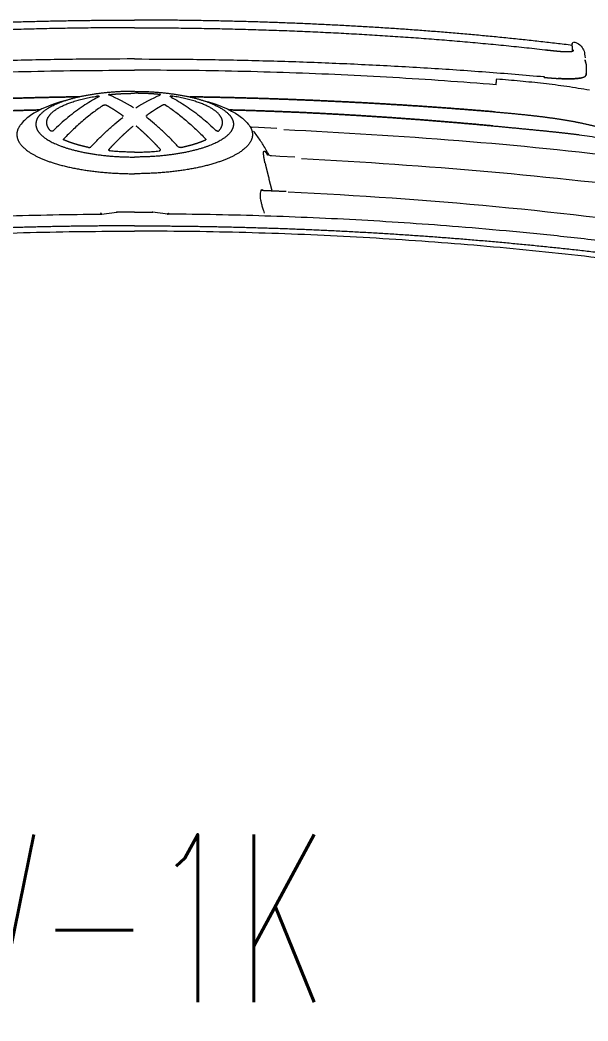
# Model space of a CAD drawing. Extents: x -1439 to 34962, y -872 to 8330.
# Drawn here: x 18252.9 to 18286.8, y 1528.6 to 1588.3 of the extents above; entities that cross this region are included whole.
import ezdxf

# ---------------------------------------------------------------- set-up
doc = ezdxf.new("R2010")
doc.units = 0
doc.linetypes.add('HIDDEN', pattern=[0.375, 0.25, -0.125])
doc.layers.get('0').update_dxf_attribs({"color": 9, "lineweight": 9})
for name, color, linetype, lineweight in [('04', 9, 'Continuous', 9), ('E-KABLO', 7, 'Continuous', 30), ('E-YAZI', 7, 'Continuous', 30)]:
    doc.layers.add(name, color=color, linetype=linetype, lineweight=lineweight)
doc.styles.add('E-YAZI', font='txttw.shx')

# ---------------------------------------------------------------- blocks, each defined once
blk = doc.blocks.new('p-araba-polo')
at = {"extrusion": (0, 0, -1)}
blk.add_line((0.1157, 0.01978), (0.11462, 0.01066), dxfattribs=at)
for p, q in [((0.1157, -0.01977), (0.11462, -0.01066)), ((0.0636, -0.06898), (0.06387, -0.07386)), ((0.06387, -0.07388), (0.06438, -0.08475)), ((0.06854, -0.07272), (0.06886, -0.07295)), ((0.08109, -0.08663), (0.08157, -0.09555)), ((0.01422, -0.2609), (0.01391, -0.26097)), ((0.01508, -0.26079), (0.01402, -0.26094)), ((0.01503, -0.26079), (0.01425, -0.2609)), ((0.01831, -0.26121), (0.0184, -0.2612))]:
    blk.add_line(p, q)
at = {"flags": 128}
blk.add_lwpolyline([(0.08077, -0.08162), (0.08096, -0.08412), (0.08109, -0.08662)], dxfattribs=at)
for points, degree, knots in [([(0.15535, 0.37241), (0.15371, 0.36215), (0.15042, 0.34164), (0.14607, 0.31078), (0.14215, 0.27986), (0.13867, 0.24889), (0.13562, 0.21788), (0.133, 0.18682), (0.13079, 0.15573), (0.12899, 0.12462), (0.1276, 0.09348), (0.12662, 0.06233), (0.126, 0.03117), (0.12593, 0.01039), (0.12589, 0)], 3, [0, 0, 0, 0, 0.083333, 0.166666, 0.25, 0.333333, 0.416666, 0.5, 0.583333, 0.666666, 0.75, 0.833333, 0.916667, 1, 1, 1, 1]), ([(0.02319, 0), (0.02323, 0.01165), (0.02332, 0.03494), (0.02397, 0.06987), (0.02503, 0.10479), (0.02653, 0.1397), (0.02847, 0.17458), (0.03081, 0.20944), (0.03275, 0.23265), (0.03372, 0.24425)], 3, [0, 0, 0, 0, 0.142868, 0.285725, 0.428582, 0.571438, 0.714291, 0.857142, 1, 1, 1, 1]), ([(0.03859, 0.21554), (0.03779, 0.20529), (0.03618, 0.1848), (0.03423, 0.15403), (0.03262, 0.12325), (0.03139, 0.09244), (0.03052, 0.06163), (0.02999, 0.03082), (0.02993, 0.01027), (0.0299, 0)], 3, [0, 0, 0, 0, 0.14291, 0.285803, 0.428665, 0.571538, 0.714372, 0.857182, 1, 1, 1, 1]), ([(0.12331, 0.19317), (0.12257, 0.18356), (0.1211, 0.16432), (0.11934, 0.13544), (0.11789, 0.10655), (0.11681, 0.07763), (0.11603, 0.04871), (0.11581, 0.02942), (0.1157, 0.01978)], 3, [0, 0, 0, 0, 0.166667, 0.333329, 0.499994, 0.666662, 0.833329, 1, 1, 1, 1]), ([(0.048, 0.04095), (0.05018, 0.04959), (0.05426, 0.05961), (0.05988, 0.06592), (0.06207, 0.06774)], 3, [0, 0, 0, 0, 0.724927, 1, 1, 1, 1]), ([(0.04593, 0.02173), (0.04675, 0.02323), (0.04839, 0.02623), (0.05128, 0.03074), (0.05448, 0.03526), (0.05803, 0.03978), (0.06189, 0.04429), (0.06473, 0.04729), (0.06616, 0.04879)], 3, [0, 0, 0, 0, 0.16668, 0.33334, 0.5, 0.66666, 0.83332, 1, 1, 1, 1]), ([(0.06616, 0.04935), (0.06615, 0.04925), (0.06612, 0.04905), (0.06604, 0.04878), (0.06594, 0.04855), (0.06586, 0.04845), (0.06582, 0.04841)], 3, [0, 0, 0, 0, 0.249941, 0.499809, 0.750049, 1, 1, 1, 1]), ([(0.0508, 0.01862), (0.05147, 0.01961), (0.0528, 0.02159), (0.0557, 0.02556), (0.05967, 0.03052), (0.06413, 0.03548), (0.06796, 0.03943), (0.06999, 0.0414), (0.07101, 0.04238)], 3, [0, 0, 0, 0, 0.125004, 0.250006, 0.499999, 0.749992, 0.874995, 1, 1, 1, 1]), ([(0.07101, 0.04238), (0.07105, 0.04241), (0.07112, 0.04247), (0.07123, 0.04248), (0.07133, 0.04241), (0.07139, 0.04232), (0.07141, 0.04227)], 3, [0, 0, 0, 0, 0.250044, 0.499974, 0.749882, 1, 1, 1, 1]), ([(0.07565, 0.02604), (0.07398, 0.02447), (0.07064, 0.02134), (0.06608, 0.01661), (0.06182, 0.01188), (0.05929, 0.00872), (0.05803, 0.00713)], 3, [0, 0, 0, 0, 0.25, 0.5, 0.750001, 1, 1, 1, 1]), ([(0.07595, 0.02748), (0.07597, 0.02735), (0.076, 0.02709), (0.07595, 0.02665), (0.07583, 0.02626), (0.07571, 0.02611), (0.07565, 0.02604)], 3, [0, 0, 0, 0, 0.250006, 0.500022, 0.750005, 1, 1, 1, 1]), ([(0.04536, 0.02149), (0.04535, 0.02157), (0.04533, 0.02174), (0.04533, 0.02205), (0.04535, 0.02238), (0.04537, 0.02258), (0.04539, 0.02268)], 3, [0, 0, 0, 0, 0.252843, 0.501765, 0.750957, 1, 1, 1, 1]), ([(0.04557, 0.02131), (0.04555, 0.02128), (0.0455, 0.02121), (0.04544, 0.02122), (0.04539, 0.02131), (0.04537, 0.02143), (0.04536, 0.02149)], 3, [0, 0, 0, 0, 0.250438, 0.501916, 0.753209, 1, 1, 1, 1]), ([(0.08008, 0.02338), (0.08008, 0.02338), (0.08008, 0.02338), (0.08008, 0.02338), (0.08008, 0.02338), (0.08008, 0.02338), (0.08008, 0.02338)], 3, [0, 0, 0, 0, 1, 1, 1, 1, 1, 1, 1]), ([(0.08008, 0.02338), (0.08008, 0.02338), (0.08008, 0.02338), (0.08008, 0.02338), (0.08008, 0.02338), (0.08008, 0.02338), (0.08008, 0.02338)], 3, [0, 0, 0, 0, 1, 1, 1, 1, 1, 1, 1]), ([(0.08022, 0.02243), (0.08022, 0.02243), (0.08022, 0.02243), (0.08022, 0.02243), (0.08022, 0.02243), (0.08022, 0.02243), (0.08022, 0.02243)], 3, [0, 0, 0, 0, 1, 1, 1, 1, 1, 1, 1]), ([(0.08034, 0.02153), (0.08034, 0.02153), (0.08034, 0.02153), (0.08034, 0.02153), (0.08034, 0.02153), (0.08034, 0.02153), (0.08034, 0.02153)], 3, [0, 0, 0, 0, 1, 1, 1, 1, 1, 1, 1]), ([(0.08034, 0.02153), (0.08034, 0.02153), (0.08034, 0.02153), (0.08034, 0.02153), (0.08034, 0.02153), (0.08034, 0.02153), (0.08034, 0.02153)], 3, [0, 0, 0, 0, 1, 1, 1, 1, 1, 1, 1]), ([(0.04437, 0.01477), (0.04439, 0.0149), (0.04442, 0.01517), (0.0445, 0.01543), (0.04459, 0.01554), (0.04464, 0.01545), (0.04467, 0.01541)], 3, [0, 0, 0, 0, 0.250017, 0.50001, 0.749992, 1, 1, 1, 1]), ([(0.07806, 0.01461), (0.07801, 0.01474), (0.07791, 0.01501), (0.07775, 0.01496), (0.07768, 0.01494)], 3, [0, 0, 0, 0, 0.500677, 1, 1, 1, 1]), ([(0.07876, 0), (0.07875, 0.00123), (0.07874, 0.0037), (0.0786, 0.00739), (0.07838, 0.01104), (0.07817, 0.01342), (0.07806, 0.01461)], 3, [0, 0, 0, 0, 0.25, 0.5, 0.75, 1, 1, 1, 1]), ([(0.05847, 0.00759), (0.05844, 0.00759), (0.0584, 0.00759), (0.0584, 0.00761), (0.05841, 0.00762)], 3, [0, 0, 0, 0, 0.500023, 1, 1, 1, 1]), ([(0.11455, 0), (0.11456, 0.00178), (0.11456, 0.00534), (0.1146, 0.00889), (0.11462, 0.01066)], 3, [0, 0, 0, 0, 0.5, 1, 1, 1, 1]), ([(0.02319, 0), (0.02323, -0.01165), (0.02332, -0.03494), (0.02397, -0.06987), (0.02503, -0.10479), (0.02653, -0.1397), (0.02847, -0.17458), (0.03081, -0.20944), (0.03275, -0.23265), (0.03372, -0.24425)], 3, [0, 0, 0, 0, 0.142868, 0.285725, 0.428582, 0.571438, 0.714291, 0.857142, 1, 1, 1, 1]), ([(0.03859, -0.21554), (0.03779, -0.20529), (0.03618, -0.1848), (0.03423, -0.15403), (0.03262, -0.12324), (0.03139, -0.09244), (0.03052, -0.06163), (0.02999, -0.03082), (0.02993, -0.01027), (0.0299, 0)], 3, [0, 0, 0, 0, 0.14291, 0.285803, 0.428665, 0.571538, 0.714372, 0.857182, 1, 1, 1, 1]), ([(0.07876, 0), (0.07875, -0.00123), (0.07874, -0.0037), (0.0786, -0.00739), (0.07838, -0.01104), (0.07817, -0.01342), (0.07806, -0.01461)], 3, [0, 0, 0, 0, 0.25, 0.5, 0.75, 1, 1, 1, 1]), ([(0.11455, 0), (0.11456, -0.00178), (0.11456, -0.00534), (0.1146, -0.00888), (0.11462, -0.01066)], 3, [0, 0, 0, 0, 0.5, 1, 1, 1, 1]), ([(0.15535, -0.37241), (0.15371, -0.36215), (0.15042, -0.34164), (0.14607, -0.31078), (0.14215, -0.27986), (0.13867, -0.24889), (0.13562, -0.21788), (0.133, -0.18682), (0.13079, -0.15573), (0.12899, -0.12462), (0.1276, -0.09348), (0.12662, -0.06233), (0.126, -0.03117), (0.12593, -0.01039), (0.12589, 0)], 3, [0, 0, 0, 0, 0.083333, 0.166666, 0.25, 0.333333, 0.416666, 0.5, 0.583333, 0.666666, 0.75, 0.833333, 0.916667, 1, 1, 1, 1]), ([(0.07565, -0.02604), (0.07398, -0.02447), (0.07064, -0.02134), (0.06608, -0.01661), (0.06182, -0.01188), (0.05929, -0.00871), (0.05803, -0.00713)], 3, [0, 0, 0, 0, 0.25, 0.5, 0.750001, 1, 1, 1, 1]), ([(0.05847, -0.00759), (0.05844, -0.00759), (0.0584, -0.00758), (0.0584, -0.00761), (0.05841, -0.00762)], 3, [0, 0, 0, 0, 0.500023, 1, 1, 1, 1]), ([(0.04437, -0.01477), (0.04439, -0.0149), (0.04442, -0.01517), (0.0445, -0.01543), (0.04459, -0.01554), (0.04464, -0.01545), (0.04467, -0.01541)], 3, [0, 0, 0, 0, 0.250017, 0.50001, 0.749992, 1, 1, 1, 1]), ([(0.07806, -0.01461), (0.07801, -0.01474), (0.07791, -0.01501), (0.07775, -0.01496), (0.07768, -0.01494)], 3, [0, 0, 0, 0, 0.500677, 1, 1, 1, 1]), ([(0.04536, -0.02149), (0.04535, -0.02157), (0.04533, -0.02174), (0.04533, -0.02205), (0.04535, -0.02238), (0.04537, -0.02258), (0.04539, -0.02268)], 3, [0, 0, 0, 0, 0.252843, 0.501765, 0.750957, 1, 1, 1, 1]), ([(0.04557, -0.02131), (0.04555, -0.02128), (0.0455, -0.02121), (0.04544, -0.02122), (0.04539, -0.02131), (0.04537, -0.02143), (0.04536, -0.02149)], 3, [0, 0, 0, 0, 0.250438, 0.501916, 0.753209, 1, 1, 1, 1]), ([(0.04593, -0.02173), (0.04675, -0.02323), (0.04839, -0.02623), (0.05128, -0.03074), (0.05448, -0.03526), (0.05803, -0.03978), (0.06189, -0.04429), (0.06473, -0.04729), (0.06616, -0.04879)], 3, [0, 0, 0, 0, 0.16668, 0.33334, 0.5, 0.66666, 0.83332, 1, 1, 1, 1]), ([(0.0508, -0.01862), (0.05147, -0.01961), (0.0528, -0.02159), (0.0557, -0.02556), (0.05967, -0.03052), (0.06413, -0.03547), (0.06796, -0.03943), (0.06999, -0.0414), (0.07101, -0.04238)], 3, [0, 0, 0, 0, 0.125004, 0.250006, 0.499999, 0.749992, 0.874995, 1, 1, 1, 1]), ([(0.08008, -0.02337), (0.08008, -0.02337), (0.08008, -0.02337), (0.08008, -0.02337), (0.08008, -0.02337), (0.08008, -0.02337), (0.08008, -0.02337)], 3, [0, 0, 0, 0, 1, 1, 1, 1, 1, 1, 1]), ([(0.08008, -0.02338), (0.08008, -0.02338), (0.08008, -0.02338), (0.08008, -0.02338), (0.08008, -0.02338), (0.08008, -0.02338), (0.08008, -0.02338)], 3, [0, 0, 0, 0, 1, 1, 1, 1, 1, 1, 1]), ([(0.08022, -0.02243), (0.08022, -0.02243), (0.08022, -0.02243), (0.08022, -0.02243), (0.08022, -0.02243), (0.08022, -0.02243), (0.08022, -0.02243)], 3, [0, 0, 0, 0, 1, 1, 1, 1, 1, 1, 1]), ([(0.08034, -0.02153), (0.08034, -0.02153), (0.08034, -0.02153), (0.08034, -0.02153), (0.08034, -0.02153), (0.08034, -0.02153), (0.08034, -0.02153)], 3, [0, 0, 0, 0, 1, 1, 1, 1, 1, 1, 1]), ([(0.08034, -0.02153), (0.08034, -0.02153), (0.08034, -0.02153), (0.08034, -0.02153), (0.08034, -0.02153), (0.08034, -0.02153), (0.08034, -0.02153)], 3, [0, 0, 0, 0, 1, 1, 1, 1, 1, 1, 1]), ([(0.12331, -0.19317), (0.12257, -0.18355), (0.1211, -0.16432), (0.11934, -0.13544), (0.11789, -0.10654), (0.11681, -0.07763), (0.11603, -0.04871), (0.11581, -0.02942), (0.1157, -0.01977)], 3, [0, 0, 0, 0, 0.166667, 0.333329, 0.499994, 0.666662, 0.833329, 1, 1, 1, 1]), ([(0.07595, -0.02748), (0.07597, -0.02735), (0.076, -0.02709), (0.07595, -0.02665), (0.07583, -0.02626), (0.07571, -0.02611), (0.07565, -0.02604)], 3, [0, 0, 0, 0, 0.250006, 0.500022, 0.750005, 1, 1, 1, 1]), ([(0.048, -0.04094), (0.05018, -0.04959), (0.05426, -0.05961), (0.05988, -0.06592), (0.06207, -0.06774)], 3, [0, 0, 0, 0, 0.724927, 1, 1, 1, 1]), ([(0.07101, -0.04238), (0.07105, -0.04241), (0.07112, -0.04247), (0.07123, -0.04247), (0.07133, -0.04241), (0.07139, -0.04232), (0.07141, -0.04227)], 3, [0, 0, 0, 0, 0.250044, 0.499974, 0.749882, 1, 1, 1, 1]), ([(0.06616, -0.04935), (0.06615, -0.04925), (0.06612, -0.04905), (0.06604, -0.04878), (0.06594, -0.04855), (0.06586, -0.04845), (0.06582, -0.0484)], 3, [0, 0, 0, 0, 0.249941, 0.499809, 0.750049, 1, 1, 1, 1]), ([(0.08058, -0.08018), (0.07851, -0.07902), (0.07436, -0.0767), (0.0707, -0.07421), (0.06887, -0.07296)], 3, [0, 0, 0, 0, 0.497743, 1, 1, 1, 1]), ([(0.10149, -0.07539), (0.10181, -0.07523), (0.10246, -0.07491), (0.10383, -0.07473), (0.10544, -0.07479), (0.10723, -0.07505), (0.10848, -0.07533), (0.10911, -0.07547)], 3, [0, 0, 0, 0, 0.19954, 0.398751, 0.598409, 0.798825, 1, 1, 1, 1]), ([(0.10911, -0.07547), (0.10986, -0.07566), (0.11136, -0.07604), (0.11341, -0.07666), (0.11472, -0.07708), (0.11525, -0.07726)], 3, [0, 0, 0, 0, 0.371057, 0.742346, 1, 1, 1, 1]), ([(0.08063, -0.07935), (0.08057, -0.07931), (0.08015, -0.07902), (0.07942, -0.07822), (0.08107, -0.08062), (0.08077, -0.08162)], 3, [0, 0, 0, 0, 0.049965, 0.344308, 1, 1, 1, 1]), ([(0.14194, -0.35489), (0.14038, -0.34415), (0.13726, -0.32267), (0.1331, -0.29037), (0.12936, -0.25802), (0.12604, -0.22562), (0.12422, -0.20399), (0.12331, -0.19317)], 3, [0, 0, 0, 0, 0.2, 0.4, 0.6, 0.8, 1, 1, 1, 1]), ([(0.03499, -0.21596), (0.03539, -0.22059), (0.03619, -0.22988), (0.03764, -0.24381), (0.03936, -0.25775), (0.04088, -0.26679), (0.04165, -0.27132)], 3, [0, 0, 0, 0, 0.247766, 0.497058, 0.747807, 1, 1, 1, 1]), ([(0.03497, -0.26164), (0.03499, -0.26094), (0.03504, -0.25954), (0.03502, -0.25729), (0.03495, -0.25499), (0.03487, -0.25343), (0.03483, -0.25265)], 3, [0, 0, 0, 0, 0.251327, 0.501735, 0.751271, 1, 1, 1, 1]), ([(0.01309, -0.2618), (0.0133, -0.26283), (0.01419, -0.26501), (0.01736, -0.26792), (0.01902, -0.26832), (0.02261, -0.26858)], 3, [0, 0, 0, 0, 0.07302, 0.262364, 1, 1, 1, 1]), ([(0.01398, -0.26095), (0.01399, -0.26095), (0.014, -0.26095), (0.01401, -0.26095), (0.01402, -0.26094)], 2, [0, 0, 0, 0.5, 0.5, 1, 1, 1]), ([(0.03376, -0.26826), (0.03391, -0.26794), (0.03421, -0.26731), (0.03457, -0.2658), (0.03484, -0.26392), (0.03493, -0.2624), (0.03497, -0.26164)], 3, [0, 0, 0, 0, 0.249651, 0.50002, 0.750356, 1, 1, 1, 1]), ([(0.01999, -0.26657), (0.01999, -0.26657), (0.01999, -0.26657), (0.01999, -0.26657), (0.01999, -0.26657), (0.01999, -0.26657), (0.01999, -0.26657), (0.01999, -0.26657), (0.01999, -0.26657), (0.01999, -0.26657), (0.01999, -0.26657)], 5, [0, 0, 0, 0, 0, 0, 1, 1, 1, 1, 1, 1, 1, 1, 1, 1, 1]), ([(0.01999, -0.26657), (0.01999, -0.26657), (0.01999, -0.26657), (0.01999, -0.26657), (0.01999, -0.26657), (0.01999, -0.26657), (0.01999, -0.26657), (0.01999, -0.26657), (0.01999, -0.26657), (0.01999, -0.26657), (0.01999, -0.26657)], 5, [0, 0, 0, 0, 0, 0, 1, 1, 1, 1, 1, 1, 1, 1, 1, 1, 1]), ([(0.0239, -0.26865), (0.02396, -0.26867), (0.02449, -0.26882), (0.02513, -0.26895), (0.0257, -0.26906)], 3, [0, 0, 0, 0, 0.111026, 1, 1, 1, 1]), ([(0.02465, -0.26849), (0.02465, -0.26849), (0.02465, -0.26849), (0.02465, -0.26849), (0.02465, -0.26849), (0.02465, -0.26849), (0.02465, -0.26849)], 3, [0, 0, 0, 0, 1, 1, 1, 1, 1, 1, 1]), ([(0.03194, -0.26932), (0.03225, -0.26933), (0.03288, -0.26935), (0.03347, -0.26862), (0.03376, -0.26826)], 3, [0, 0, 0, 0, 0.496902, 1, 1, 1, 1]), ([(0.06837, -0.265), (0.06866, -0.26712), (0.06923, -0.27135), (0.07026, -0.27751), (0.07147, -0.28345), (0.07291, -0.28911), (0.07443, -0.29383), (0.07594, -0.29774), (0.07691, -0.29982), (0.07741, -0.30088)], 3, [0, 0, 0, 0, 0.158147, 0.316114, 0.473938, 0.631662, 0.789307, 0.893445, 1, 1, 1, 1])]:
    blk.add_open_spline(points, degree=degree, knots=knots)
for points, degree in [([(0.12271, 0), (0.12272, 0.07123), (0.12528, 0.14246), (0.13042, 0.21356), (0.13824, 0.28443), (0.14908, 0.35484)], 5), ([(0.01508, 0.26079), (0.0105, 0.2237), (0.00687, 0.18651), (0.00409, 0.14926), (0.00205, 0.11197), (0.00069, 0.07466), (0, 0.03733), (0, 0)], 7), ([(0.00457, 0), (0.00457, 0.04924), (0.00586, 0.09856), (0.00836, 0.14784), (0.01224, 0.19704), (0.01783, 0.24604)], 5), ([(0.05472, 0.21463), (0.05276, 0.19201), (0.05109, 0.16934), (0.04966, 0.14664), (0.04846, 0.12392), (0.04745, 0.10118), (0.04665, 0.07843), (0.04607, 0.05568), (0.04574, 0.03293)], 8), ([(0.04574, 0.03293), (0.04607, 0.05568), (0.04665, 0.07843), (0.04745, 0.10118), (0.04846, 0.12392), (0.04966, 0.14664), (0.05109, 0.16934), (0.05276, 0.19201), (0.05472, 0.21463)], 8), ([(0.06311, 0.21382), (0.0613, 0.19427), (0.05965, 0.17468), (0.05811, 0.15505), (0.05683, 0.13538), (0.0557, 0.11569), (0.05477, 0.09598), (0.05407, 0.07626), (0.05357, 0.05655)], 8), ([(0.05357, 0.05655), (0.05407, 0.07626), (0.05477, 0.09598), (0.0557, 0.11569), (0.05683, 0.13538), (0.05811, 0.15505), (0.05965, 0.17468), (0.0613, 0.19427), (0.06311, 0.21382)], 8), ([(0.06162, 0.06735), (0.06757, 0.07265), (0.07406, 0.07241), (0.08041, 0.06604), (0.08585, 0.05387), (0.08973, 0.03731), (0.09163, 0.01856), (0.09163, 0)], 7), ([(0.04249, 0), (0.04249, 0.01509), (0.04403, 0.03018), (0.04712, 0.04349), (0.05145, 0.05322), (0.05641, 0.05836), (0.06143, 0.05887)], 6), ([(0.06143, 0.05887), (0.06667, 0.05941), (0.07196, 0.05488), (0.07664, 0.04523), (0.08001, 0.03151), (0.08169, 0.01575), (0.08169, 0)], 6), ([(0.06601, 0.05027), (0.06264, 0.05324), (0.05904, 0.05386), (0.05544, 0.05185), (0.05206, 0.04739), (0.04917, 0.04061), (0.0469, 0.03219), (0.04539, 0.02268)], 7), ([(0.06616, 0.04935), (0.06618, 0.04954), (0.06619, 0.04972), (0.06618, 0.04989), (0.06615, 0.05002), (0.06611, 0.05013), (0.06607, 0.05022), (0.06601, 0.05027)], 7), ([(0.07141, 0.04227), (0.07137, 0.04236), (0.07133, 0.04243), (0.07127, 0.04248), (0.0712, 0.0425), (0.07113, 0.04248), (0.07107, 0.04244), (0.07101, 0.04238)], 7), ([(0.07595, 0.02748), (0.07545, 0.02995), (0.07489, 0.03231), (0.07428, 0.03457), (0.07363, 0.0367), (0.07293, 0.0387), (0.07219, 0.04056), (0.07141, 0.04227)], 7), ([(0.04539, 0.02268), (0.04536, 0.02251), (0.04534, 0.02233), (0.04533, 0.02214), (0.04532, 0.02196), (0.04533, 0.02178), (0.04534, 0.02162), (0.04536, 0.0215)], 7), ([(0.04536, 0.0215), (0.04537, 0.02138), (0.0454, 0.02129), (0.04543, 0.02123), (0.04546, 0.0212), (0.0455, 0.0212), (0.04553, 0.02124), (0.04557, 0.02131)], 7), ([(0.0508, 0.01862), (0.05076, 0.01855), (0.05072, 0.01846), (0.05069, 0.01835), (0.05065, 0.01822), (0.05063, 0.01808), (0.05061, 0.01792), (0.0506, 0.01776)], 7), ([(0.11564, 0.01993), (0.11533, 0.01994), (0.11515, 0.01999), (0.11511, 0.02009), (0.11525, 0.02021), (0.11559, 0.02035)], 5), ([(0.11564, 0.01993), (0.11533, 0.01994), (0.11515, 0.01999), (0.11511, 0.02009), (0.11525, 0.02021), (0.11559, 0.02035)], 5), ([(0.11559, 0.02035), (0.11562, 0.02023), (0.11564, 0.02011), (0.11566, 0.01999), (0.11568, 0.01987), (0.1157, 0.01978)], 5), ([(0.04437, 0.01477), (0.04417, 0.01272), (0.044, 0.01064), (0.04387, 0.00853), (0.04377, 0.00641), (0.0437, 0.00428), (0.04367, 0.00214), (0.04367, 0)], 7), ([(0.04467, 0.01541), (0.04463, 0.01551), (0.04458, 0.01554), (0.04453, 0.01552), (0.04448, 0.01539), (0.04443, 0.01522), (0.0444, 0.01501), (0.04437, 0.01477)], 7), ([(0.05237, 0.00064), (0.04922, 0.00551), (0.04666, 0.01037), (0.04469, 0.01521)], 3), ([(0.0506, 0.01776), (0.05059, 0.01758), (0.05059, 0.0174), (0.0506, 0.01723), (0.05061, 0.01709), (0.05064, 0.01697), (0.05067, 0.01686), (0.05071, 0.01679)], 7), ([(0.05071, 0.01679), (0.05148, 0.01541), (0.05229, 0.01404), (0.05314, 0.01266), (0.05402, 0.01128), (0.05494, 0.0099), (0.05589, 0.00852), (0.05688, 0.00713)], 7), ([(0.07722, 0.01541), (0.07498, 0.01335), (0.07282, 0.01129), (0.07073, 0.00922), (0.06872, 0.00715), (0.06679, 0.00507), (0.06495, 0.00299), (0.06318, 0.00091)], 7), ([(0.07783, 0.01477), (0.07781, 0.01501), (0.07775, 0.01522), (0.07768, 0.01539), (0.07756, 0.01552), (0.07745, 0.01554), (0.07733, 0.01551), (0.07722, 0.01541)], 7), ([(0.07768, 0.01494), (0.07773, 0.01499), (0.0778, 0.01501), (0.07786, 0.01499), (0.07793, 0.01493), (0.07799, 0.01484), (0.07803, 0.01473), (0.07806, 0.01461)], 7), ([(0.05749, 0.00712), (0.05724, 0.00709), (0.05697, 0.00701), (0.05688, 0.00713)], 3), ([(0.05688, 0.00713), (0.05697, 0.00701), (0.05724, 0.00709), (0.05749, 0.00712)], 3), ([(0, 0), (-0.00005, 0), (-0.00006, 0), (-0.00005, 0), (-0.00003, 0), (0, 0)], 5), ([(0, 0), (-0.00005, 0), (-0.00006, 0), (-0.00005, 0), (-0.00003, 0), (0, 0)], 5), ([(0.01508, -0.26079), (0.0105, -0.2237), (0.00687, -0.18651), (0.00409, -0.14926), (0.00205, -0.11197), (0.00069, -0.07466), (0, -0.03733), (0, 0)], 7), ([(0.00457, 0), (0.00457, -0.04924), (0.00586, -0.09856), (0.00836, -0.14784), (0.01224, -0.19704), (0.01783, -0.24604)], 5), ([(0.04249, 0), (0.04249, -0.01509), (0.04403, -0.03018), (0.04712, -0.04349), (0.05145, -0.05321), (0.05641, -0.05836), (0.06143, -0.05887)], 6), ([(0.04437, -0.01477), (0.04417, -0.01272), (0.044, -0.01064), (0.04387, -0.00853), (0.04377, -0.00641), (0.0437, -0.00428), (0.04367, -0.00214), (0.04367, 0)], 7), ([(0.06143, -0.05887), (0.06667, -0.0594), (0.07196, -0.05488), (0.07664, -0.04523), (0.08001, -0.03151), (0.08169, -0.01575), (0.08169, 0)], 6), ([(0.06162, -0.06735), (0.06757, -0.07265), (0.07406, -0.07241), (0.08041, -0.06604), (0.08585, -0.05387), (0.08973, -0.03731), (0.09163, -0.01855), (0.09163, 0)], 7), ([(0.12271, 0), (0.12272, -0.07123), (0.12528, -0.14246), (0.13042, -0.21356), (0.13824, -0.28443), (0.14908, -0.35484)], 5), ([(0.05237, -0.00064), (0.04922, -0.0055), (0.04666, -0.01037), (0.04469, -0.01521)], 3), ([(0.07722, -0.01541), (0.07498, -0.01335), (0.07282, -0.01129), (0.07073, -0.00922), (0.06872, -0.00714), (0.06679, -0.00507), (0.06495, -0.00299), (0.06318, -0.00091)], 7), ([(0.05071, -0.01679), (0.05148, -0.01541), (0.05229, -0.01403), (0.05314, -0.01266), (0.05402, -0.01128), (0.05494, -0.00989), (0.05589, -0.00851), (0.05688, -0.00713)], 7), ([(0.05749, -0.00712), (0.05724, -0.00709), (0.05697, -0.00701), (0.05688, -0.00713)], 3), ([(0.05688, -0.00713), (0.05697, -0.00701), (0.05724, -0.00709), (0.05749, -0.00712)], 3), ([(0.04467, -0.01541), (0.04463, -0.01551), (0.04458, -0.01554), (0.04453, -0.01551), (0.04448, -0.01539), (0.04443, -0.01522), (0.0444, -0.01501), (0.04437, -0.01477)], 7), ([(0.0506, -0.01775), (0.05059, -0.01758), (0.05059, -0.0174), (0.0506, -0.01723), (0.05061, -0.01708), (0.05064, -0.01696), (0.05067, -0.01686), (0.05071, -0.01679)], 7), ([(0.0508, -0.01862), (0.05076, -0.01855), (0.05072, -0.01846), (0.05069, -0.01835), (0.05065, -0.01822), (0.05063, -0.01807), (0.05061, -0.01792), (0.0506, -0.01775)], 7), ([(0.07783, -0.01477), (0.07781, -0.01501), (0.07775, -0.01522), (0.07768, -0.01539), (0.07756, -0.01551), (0.07745, -0.01554), (0.07733, -0.01551), (0.07722, -0.01541)], 7), ([(0.07768, -0.01494), (0.07773, -0.01499), (0.0778, -0.01501), (0.07786, -0.01499), (0.07793, -0.01493), (0.07799, -0.01484), (0.07803, -0.01473), (0.07806, -0.01461)], 7), ([(0.04539, -0.02268), (0.04536, -0.02251), (0.04534, -0.02233), (0.04533, -0.02214), (0.04532, -0.02195), (0.04533, -0.02178), (0.04534, -0.02162), (0.04536, -0.02149)], 7), ([(0.04536, -0.02149), (0.04537, -0.02138), (0.0454, -0.02129), (0.04543, -0.02122), (0.04546, -0.0212), (0.0455, -0.0212), (0.04553, -0.02124), (0.04557, -0.02131)], 7), ([(0.06601, -0.05027), (0.06264, -0.05324), (0.05904, -0.05386), (0.05544, -0.05185), (0.05206, -0.04739), (0.04917, -0.04061), (0.0469, -0.03219), (0.04539, -0.02268)], 7), ([(0.11564, -0.01992), (0.11533, -0.01994), (0.11515, -0.01999), (0.11511, -0.02009), (0.11525, -0.02021), (0.11559, -0.02035)], 5), ([(0.11564, -0.01992), (0.11533, -0.01994), (0.11515, -0.01999), (0.11511, -0.02009), (0.11525, -0.02021), (0.11559, -0.02035)], 5), ([(0.11559, -0.02035), (0.11562, -0.02023), (0.11564, -0.02011), (0.11566, -0.01999), (0.11568, -0.01987), (0.1157, -0.01977)], 5), ([(0.07595, -0.02748), (0.07545, -0.02994), (0.07489, -0.03231), (0.07428, -0.03457), (0.07363, -0.0367), (0.07293, -0.0387), (0.07219, -0.04056), (0.07141, -0.04227)], 7), ([(0.05472, -0.21463), (0.05276, -0.19201), (0.05109, -0.16934), (0.04966, -0.14664), (0.04846, -0.12392), (0.04745, -0.10118), (0.04665, -0.07843), (0.04607, -0.05568), (0.04574, -0.03292)], 8), ([(0.04574, -0.03292), (0.04607, -0.05568), (0.04665, -0.07843), (0.04745, -0.10118), (0.04846, -0.12392), (0.04966, -0.14664), (0.05109, -0.16934), (0.05276, -0.19201), (0.05472, -0.21463)], 8), ([(0.07141, -0.04227), (0.07137, -0.04236), (0.07133, -0.04243), (0.07127, -0.04248), (0.0712, -0.0425), (0.07113, -0.04248), (0.07107, -0.04244), (0.07101, -0.04238)], 7), ([(0.06616, -0.04935), (0.06618, -0.04954), (0.06619, -0.04972), (0.06618, -0.04989), (0.06615, -0.05002), (0.06611, -0.05013), (0.06607, -0.05022), (0.06601, -0.05027)], 7), ([(0.06311, -0.21382), (0.0613, -0.19427), (0.05965, -0.17468), (0.05811, -0.15505), (0.05683, -0.13538), (0.0557, -0.11569), (0.05477, -0.09598), (0.05407, -0.07626), (0.05357, -0.05655)], 8), ([(0.05357, -0.05655), (0.05407, -0.07626), (0.05477, -0.09598), (0.0557, -0.11569), (0.05683, -0.13538), (0.05811, -0.15505), (0.05965, -0.17468), (0.0613, -0.19427), (0.06311, -0.21382)], 8), ([(0.0636, -0.06896), (0.06362, -0.06909), (0.06365, -0.06925), (0.0637, -0.06941), (0.06376, -0.06958), (0.06384, -0.06976), (0.06393, -0.06994), (0.06402, -0.07013)], 7), ([(0.06887, -0.07296), (0.06796, -0.07229), (0.06705, -0.07162), (0.06618, -0.07095)], 3), ([(0.06885, -0.07294), (0.06885, -0.07295), (0.06886, -0.07295), (0.06887, -0.07296)], 3), ([(0.06885, -0.07294), (0.06885, -0.07295), (0.06886, -0.07295), (0.06887, -0.07296)], 3), ([(0.07865, -0.07693), (0.07826, -0.07699), (0.07796, -0.07707), (0.07788, -0.07726), (0.07808, -0.07756), (0.07853, -0.07796), (0.07918, -0.07844), (0.07998, -0.07896)], 7), ([(0.07865, -0.07693), (0.07826, -0.07699), (0.07796, -0.07707), (0.07788, -0.07726), (0.07808, -0.07756), (0.07853, -0.07796), (0.07918, -0.07844), (0.07998, -0.07896)], 7), ([(0.08519, -0.07775), (0.08397, -0.07749), (0.08282, -0.07726), (0.08176, -0.07708), (0.08079, -0.07694), (0.07993, -0.07687), (0.07921, -0.07686), (0.07865, -0.07693)], 7), ([(0.10149, -0.07539), (0.10134, -0.07549), (0.10119, -0.07559), (0.10109, -0.07573), (0.10106, -0.0759), (0.1011, -0.0761), (0.10121, -0.07632), (0.10138, -0.07656)], 7), ([(0.10149, -0.07539), (0.10164, -0.07912), (0.1018, -0.08284), (0.10196, -0.08657), (0.10213, -0.0903)], 4), ([(0.08519, -0.07775), (0.0864, -0.07802), (0.08768, -0.07831), (0.089, -0.07864), (0.09037, -0.07899), (0.09178, -0.07935), (0.0932, -0.07973), (0.09465, -0.08012)], 7), ([(0.10138, -0.08192), (0.1004, -0.08166), (0.09943, -0.0814), (0.09846, -0.08114), (0.0975, -0.08088), (0.09655, -0.08062), (0.09559, -0.08037), (0.09465, -0.08012)], 7), ([(0.06529, -0.08893), (0.0687, -0.15862), (0.07363, -0.22828), (0.08254, -0.2975)], 3), ([(0.1025, -0.09158), (0.10631, -0.1742), (0.11391, -0.25667), (0.12608, -0.33849)], 3), ([(0.08248, -0.09953), (0.08654, -0.17365), (0.09271, -0.24768), (0.10242, -0.32128)], 3), ([(0.05472, -0.21463), (0.05545, -0.223), (0.05619, -0.23116), (0.057, -0.23901), (0.05791, -0.2466), (0.05894, -0.25375), (0.06014, -0.26062), (0.06152, -0.26706)], 7), ([(0.06311, -0.21382), (0.06401, -0.22347), (0.06489, -0.23274), (0.06574, -0.24156), (0.06657, -0.24988), (0.06741, -0.25769), (0.06837, -0.265)], 6), ([(0.03859, -0.21554), (0.03749, -0.21565), (0.03639, -0.21576), (0.03565, -0.21584), (0.03532, -0.2159), (0.03499, -0.21596)], 5), ([(0.03859, -0.21554), (0.03749, -0.21565), (0.03639, -0.21576), (0.03565, -0.21584), (0.03532, -0.2159), (0.03499, -0.21596)], 5), ([(0.03372, -0.24425), (0.03385, -0.24424), (0.03396, -0.24423), (0.03408, -0.24422), (0.03414, -0.24422), (0.03417, -0.24421)], 5), ([(0.03417, -0.24421), (0.03414, -0.24422), (0.03408, -0.24422), (0.03396, -0.24423), (0.03385, -0.24424), (0.03372, -0.24425)], 5), ([(0.03417, -0.24421), (0.03432, -0.24589), (0.03447, -0.24758), (0.03461, -0.24927), (0.03473, -0.25096), (0.03483, -0.25265)], 5), ([(0.01783, -0.24604), (0.01779, -0.24604), (0.01798, -0.24602), (0.01826, -0.24599)], 3), ([(0.01783, -0.24604), (0.01805, -0.24795), (0.01827, -0.24986), (0.01847, -0.25175), (0.01864, -0.25355), (0.01876, -0.25522), (0.01882, -0.2567), (0.01883, -0.25795)], 7), ([(0.03483, -0.25265), (0.03494, -0.25452), (0.03502, -0.25639), (0.03506, -0.25822), (0.03505, -0.26), (0.03497, -0.26164)], 5), ([(0.01353, -0.26112), (0.01334, -0.26117), (0.01317, -0.26128), (0.01309, -0.26179)], 3), ([(0.01382, -0.261), (0.01385, -0.26099), (0.01388, -0.26098), (0.01391, -0.26097), (0.01394, -0.26096), (0.01398, -0.26095)], 5), ([(0.01398, -0.26095), (0.01398, -0.26095), (0.01399, -0.26095), (0.01399, -0.26095), (0.014, -0.26095), (0.014, -0.26095), (0.01401, -0.26094), (0.01402, -0.26094)], 7), ([(0.01402, -0.26094), (0.01409, -0.26092), (0.01415, -0.2609), (0.01452, -0.26087)], 3), ([(0.01402, -0.26094), (0.01404, -0.26094), (0.01407, -0.26093), (0.01411, -0.26092), (0.01416, -0.26091), (0.01423, -0.2609), (0.01431, -0.26089), (0.01442, -0.26088)], 7), ([(0.01508, -0.26079), (0.01503, -0.26079), (0.01502, -0.26079), (0.01503, -0.26079), (0.01505, -0.26079), (0.01508, -0.26079)], 5), ([(0.01508, -0.26079), (0.01503, -0.26079), (0.01502, -0.26079), (0.01503, -0.26079), (0.01505, -0.26079), (0.01508, -0.26079)], 5), ([(0.01508, -0.26079), (0.01681, -0.26084), (0.01855, -0.26088)], 2), ([(0.01883, -0.25795), (0.01884, -0.2596), (0.01875, -0.26091), (0.01853, -0.2615), (0.01828, -0.26174), (0.01803, -0.26176), (0.01777, -0.26178)], 6), ([(0.01819, -0.26122), (0.01824, -0.26122), (0.0183, -0.26121), (0.01836, -0.2612), (0.01842, -0.26119)], 4), ([(0.01844, -0.26119), (0.0184, -0.2612), (0.01836, -0.26121), (0.01831, -0.26121), (0.01827, -0.26122), (0.01823, -0.26122), (0.01819, -0.26122)], 6), ([(0.03497, -0.26164), (0.03489, -0.26351), (0.03473, -0.2652), (0.03447, -0.26662), (0.03413, -0.2676), (0.03376, -0.26826)], 5), ([(0.0257, -0.26906), (0.02524, -0.26899), (0.02481, -0.2689), (0.02441, -0.2688), (0.02404, -0.2687), (0.02371, -0.26858)], 5), ([(0.03376, -0.26826), (0.03342, -0.26886), (0.03305, -0.26918), (0.03268, -0.2693), (0.0323, -0.26931), (0.03194, -0.26932)], 5), ([(0.06152, -0.26706), (0.06286, -0.27335), (0.06438, -0.27928), (0.06609, -0.28483), (0.06802, -0.29006), (0.07015, -0.2949), (0.07251, -0.29944), (0.07506, -0.30366)], 7), ([(0.0257, -0.26906), (0.02667, -0.26922), (0.02778, -0.26932), (0.02902, -0.26938), (0.03041, -0.26935), (0.03194, -0.26932)], 5)]:
    blk.add_open_spline(points, degree=degree)
at = {"extrusion": (0, 0, -1)}
for p in [(0.1157, 0.01978), (0.11462, 0.01066)]:
    blk.add_point(p, dxfattribs=at)
for p in [(0.11462, -0.01066), (0.1157, -0.01977)]:
    blk.add_point(p)

msp = doc.modelspace()

# ---------------------------------------------------------------- linework, layer by layer
at = {"layer": 'E-KABLO', "color": 6, "linetype": 'HIDDEN', "ltscale": 3}
msp.add_spline([(18267.478, 1488.272), (18783.47, 1569.949), (18918.75, 1582.5)], degree=3, dxfattribs=at)

# ---------------------------------------------------------------- block references
at = {"layer": '04', "xscale": -100, "yscale": 100, "zscale": 100, "rotation": 90}
msp.add_blockref('p-araba-polo', (18259.728, 1588.268), dxfattribs=at)

# ---------------------------------------------------------------- texts
at = {"layer": 'E-YAZI', "color": 3, "style": 'E-YAZI', "width": 0.6}
msp.add_text('AT-V-1K', height=10, dxfattribs=at).set_placement((18233.917, 1529.702))

doc.saveas('drawing.dxf')
